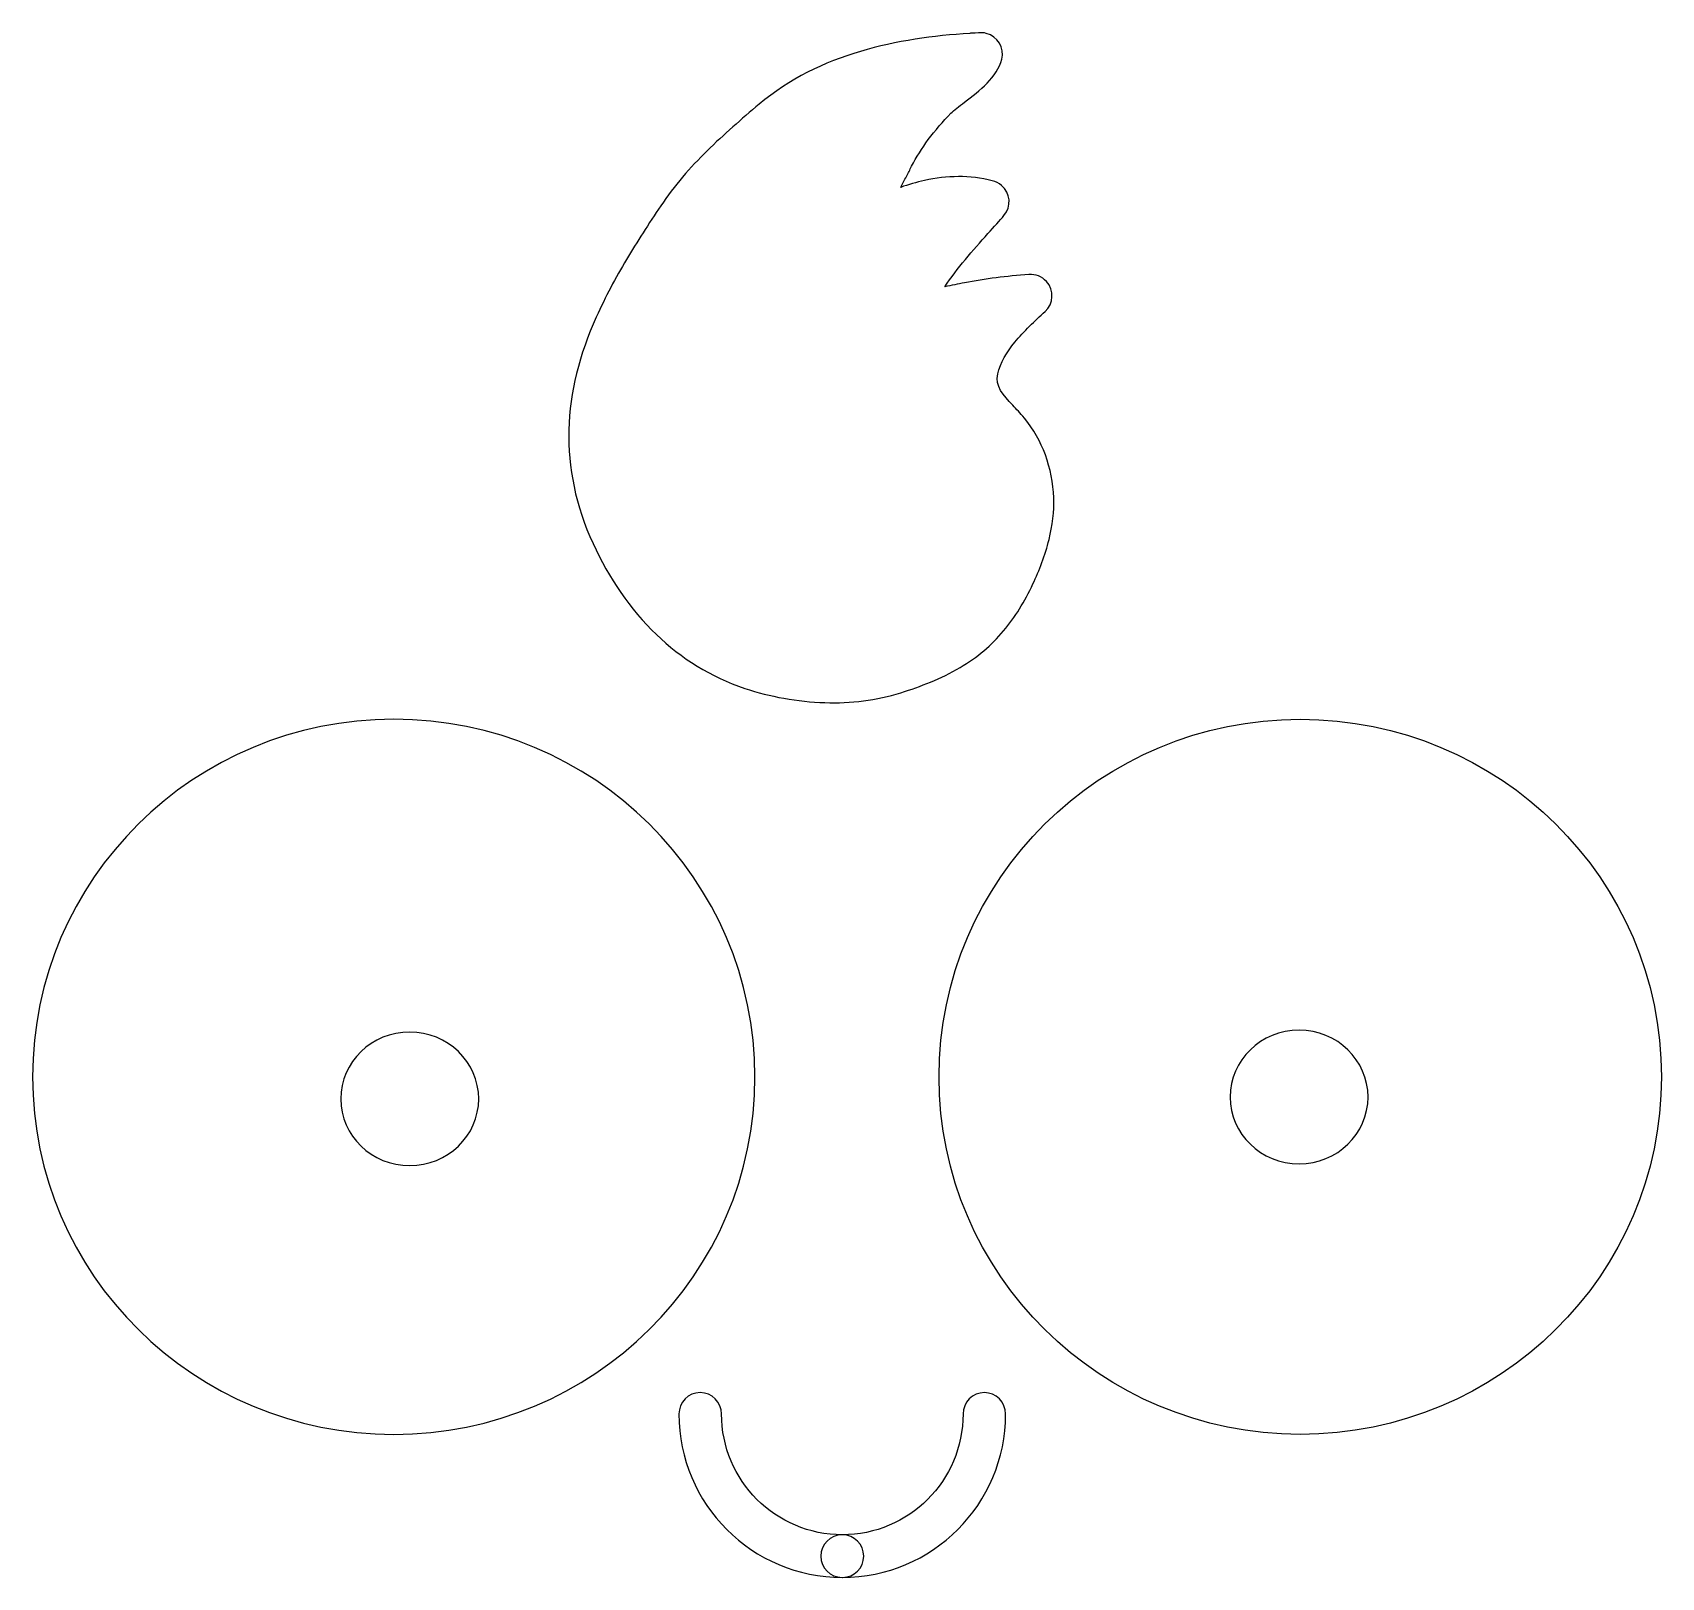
# Model space of a CAD drawing. Header units: centimetres. Extents: x -11.93 to -8.11, y -8.6 to -4.97.
import ezdxf

# ---------------------------------------------------------------- set-up
doc = ezdxf.new("R2010")
doc.units = ezdxf.units.CM
doc.header["$MEASUREMENT"] = 0
doc.layers.add('Layer 1', color=7, linetype='Continuous')

msp = doc.modelspace()

# ---------------------------------------------------------------- linework, layer by layer
at = {"layer": 'Layer 1', "color": 5}
for points, knots in [([(-9.72972, -4.9754), (-9.72972, -4.9754), (-9.72877, -4.97536), (-9.72877, -4.97536), (-9.72877, -4.97536), (-9.72877, -4.97536), (-9.71799, -4.97472), (-9.71799, -4.97472), (-9.71799, -4.97472), (-9.71799, -4.97472), (-9.71799, -4.97476), (-9.71799, -4.97476), (-9.71799, -4.97476), (-9.71799, -4.97476), (-9.7174, -4.97472), (-9.7174, -4.97472), (-9.7174, -4.97472), (-9.7174, -4.97472), (-9.70974, -4.97434), (-9.70974, -4.97434), (-9.70974, -4.97434), (-9.70376, -4.9736), (-9.69755, -4.97395), (-9.69136, -4.97552), (-9.69136, -4.97552), (-9.66461, -4.98231), (-9.64843, -5.00951), (-9.65522, -5.03626), (-9.65522, -5.03626), (-9.66608, -5.07871), (-9.70651, -5.10943), (-9.74268, -5.1369), (-9.74268, -5.1369), (-9.75529, -5.14648), (-9.76721, -5.15553), (-9.77441, -5.16286), (-9.77441, -5.16286), (-9.79313, -5.1819), (-9.81117, -5.20279), (-9.8274, -5.22478), (-9.8274, -5.22478), (-9.8274, -5.22478), (-9.8275, -5.22471), (-9.8275, -5.22471), (-9.8275, -5.22471), (-9.84221, -5.24466), (-9.85552, -5.26573), (-9.86655, -5.28732), (-9.86655, -5.28732), (-9.87057, -5.29519), (-9.87464, -5.30295), (-9.8788, -5.3109), (-9.8788, -5.3109), (-9.88319, -5.31928), (-9.8877, -5.32787), (-9.89214, -5.33658), (-9.89214, -5.33658), (-9.87384, -5.33014), (-9.8551, -5.32469), (-9.83612, -5.32053), (-9.83612, -5.32053), (-9.78404, -5.30911), (-9.72993, -5.30745), (-9.67747, -5.32134), (-9.67747, -5.32134), (-9.66958, -5.32301), (-9.66199, -5.32662), (-9.65544, -5.33223), (-9.65544, -5.33223), (-9.63452, -5.35013), (-9.63207, -5.38162), (-9.64997, -5.40254), (-9.64997, -5.40254), (-9.65961, -5.41377), (-9.67349, -5.42932), (-9.68757, -5.44509), (-9.68757, -5.44509), (-9.72283, -5.48459), (-9.75991, -5.52613), (-9.7884, -5.56987), (-9.7884, -5.56987), (-9.77305, -5.56656), (-9.7578, -5.56347), (-9.74255, -5.5606), (-9.74255, -5.5606), (-9.69371, -5.55143), (-9.64441, -5.54454), (-9.5914, -5.54132), (-9.5914, -5.54132), (-9.57648, -5.54008), (-9.56118, -5.54554), (-9.55033, -5.55746), (-9.55033, -5.55746), (-9.53178, -5.57784), (-9.53327, -5.60941), (-9.55365, -5.62796), (-9.55365, -5.62796), (-9.57747, -5.64967), (-9.60352, -5.67406), (-9.62439, -5.69982), (-9.62439, -5.69982), (-9.64331, -5.72315), (-9.6586, -5.74816), (-9.6646, -5.77403), (-9.6646, -5.77403), (-9.67135, -5.80314), (-9.65141, -5.82428), (-9.62927, -5.84771), (-9.62927, -5.84771), (-9.62073, -5.85676), (-9.61193, -5.86606), (-9.60214, -5.87794), (-9.60214, -5.87794), (-9.5806, -5.90404), (-9.56429, -5.93326), (-9.55299, -5.9641), (-9.55299, -5.9641), (-9.54131, -5.99597), (-9.53482, -6.02999), (-9.53328, -6.06443), (-9.53328, -6.06443), (-9.53187, -6.09666), (-9.53628, -6.13008), (-9.54425, -6.16247), (-9.54425, -6.16247), (-9.55337, -6.19952), (-9.56716, -6.23554), (-9.58201, -6.26681), (-9.58201, -6.26681), (-9.60156, -6.30795), (-9.62347, -6.34434), (-9.65091, -6.37695), (-9.65091, -6.37695), (-9.67892, -6.41022), (-9.71189, -6.43863), (-9.7529, -6.46291), (-9.7529, -6.46291), (-9.77521, -6.4761), (-9.7983, -6.4872), (-9.82213, -6.49703), (-9.82213, -6.49703), (-9.84459, -6.50629), (-9.86794, -6.51436), (-9.89203, -6.52201), (-9.89203, -6.52201), (-9.94859, -6.53999), (-10.00936, -6.54701), (-10.06971, -6.54519), (-10.06971, -6.54519), (-10.13429, -6.54325), (-10.19881, -6.5312), (-10.25742, -6.5117), (-10.25742, -6.5117), (-10.33781, -6.48499), (-10.40688, -6.44116), (-10.46483, -6.38557), (-10.46483, -6.38557), (-10.52709, -6.32586), (-10.57653, -6.25246), (-10.61341, -6.17217), (-10.61341, -6.17217), (-10.65445, -6.0828), (-10.67248, -5.99415), (-10.67019, -5.90523), (-10.67019, -5.90523), (-10.6679, -5.81684), (-10.6456, -5.72905), (-10.60591, -5.64072), (-10.60591, -5.64072), (-10.58447, -5.59299), (-10.56062, -5.54861), (-10.53516, -5.50579), (-10.53516, -5.50579), (-10.51032, -5.46401), (-10.48301, -5.42227), (-10.45465, -5.37985), (-10.45465, -5.37985), (-10.42322, -5.33284), (-10.38587, -5.29033), (-10.34585, -5.25073), (-10.34585, -5.25073), (-10.30727, -5.21256), (-10.26532, -5.17641), (-10.22373, -5.14137), (-10.22373, -5.14137), (-10.15322, -5.08208), (-10.07186, -5.04312), (-9.98623, -5.01769), (-9.98623, -5.01769), (-9.9026, -4.99286), (-9.81501, -4.98092), (-9.72972, -4.9754)], [0, 0, 0, 0, 0.0204082, 0.0204082, 0.0204082, 0.0204082, 0.0408163, 0.0408163, 0.0408163, 0.0408163, 0.0612245, 0.0612245, 0.0612245, 0.0612245, 0.0816327, 0.0816327, 0.0816327, 0.0816327, 0.1020408, 0.1020408, 0.1020408, 0.1020408, 0.122449, 0.122449, 0.122449, 0.122449, 0.1428571, 0.1428571, 0.1428571, 0.1428571, 0.1632653, 0.1632653, 0.1632653, 0.1632653, 0.1836735, 0.1836735, 0.1836735, 0.1836735, 0.2040816, 0.2040816, 0.2040816, 0.2040816, 0.2244898, 0.2244898, 0.2244898, 0.2244898, 0.244898, 0.244898, 0.244898, 0.244898, 0.2653061, 0.2653061, 0.2653061, 0.2653061, 0.2857143, 0.2857143, 0.2857143, 0.2857143, 0.3061224, 0.3061224, 0.3061224, 0.3061224, 0.3265306, 0.3265306, 0.3265306, 0.3265306, 0.3469388, 0.3469388, 0.3469388, 0.3469388, 0.3673469, 0.3673469, 0.3673469, 0.3673469, 0.3877551, 0.3877551, 0.3877551, 0.3877551, 0.4081633, 0.4081633, 0.4081633, 0.4081633, 0.4285714, 0.4285714, 0.4285714, 0.4285714, 0.4489796, 0.4489796, 0.4489796, 0.4489796, 0.4693878, 0.4693878, 0.4693878, 0.4693878, 0.4897959, 0.4897959, 0.4897959, 0.4897959, 0.5102041, 0.5102041, 0.5102041, 0.5102041, 0.5306122, 0.5306122, 0.5306122, 0.5306122, 0.5510204, 0.5510204, 0.5510204, 0.5510204, 0.5714286, 0.5714286, 0.5714286, 0.5714286, 0.5918367, 0.5918367, 0.5918367, 0.5918367, 0.6122449, 0.6122449, 0.6122449, 0.6122449, 0.6326531, 0.6326531, 0.6326531, 0.6326531, 0.6530612, 0.6530612, 0.6530612, 0.6530612, 0.6734694, 0.6734694, 0.6734694, 0.6734694, 0.6938776, 0.6938776, 0.6938776, 0.6938776, 0.7142857, 0.7142857, 0.7142857, 0.7142857, 0.7346939, 0.7346939, 0.7346939, 0.7346939, 0.755102, 0.755102, 0.755102, 0.755102, 0.7755102, 0.7755102, 0.7755102, 0.7755102, 0.7959184, 0.7959184, 0.7959184, 0.7959184, 0.8163265, 0.8163265, 0.8163265, 0.8163265, 0.8367347, 0.8367347, 0.8367347, 0.8367347, 0.8571429, 0.8571429, 0.8571429, 0.8571429, 0.877551, 0.877551, 0.877551, 0.877551, 0.8979592, 0.8979592, 0.8979592, 0.8979592, 0.9183673, 0.9183673, 0.9183673, 0.9183673, 0.9387755, 0.9387755, 0.9387755, 0.9387755, 0.9591837, 0.9591837, 0.9591837, 0.9591837, 1, 1, 1, 1]), ([(-11.0808, -6.5841), (-10.61307, -6.5841), (-10.23389, -6.95954), (-10.23389, -7.42267), (-10.23389, -7.42267), (-10.23389, -7.8858), (-10.61307, -8.26124), (-11.0808, -8.26124), (-11.0808, -8.26124), (-11.54853, -8.26124), (-11.92771, -7.8858), (-11.92771, -7.42267), (-11.92771, -7.42267), (-11.92771, -6.95954), (-11.54853, -6.5841), (-11.0808, -6.5841)], [0, 0, 0, 0, 0.2, 0.2, 0.2, 0.2, 0.4, 0.4, 0.4, 0.4, 0.6, 0.6, 0.6, 0.6, 1, 1, 1, 1]), ([(-8.95531, -6.5841), (-9.42304, -6.5841), (-9.80222, -6.95954), (-9.80222, -7.42267), (-9.80222, -7.42267), (-9.80222, -7.8858), (-9.42304, -8.26124), (-8.95531, -8.26124), (-8.95531, -8.26124), (-8.48758, -8.26124), (-8.1084, -7.8858), (-8.1084, -7.42267), (-8.1084, -7.42267), (-8.1084, -6.95954), (-8.48758, -6.5841), (-8.95531, -6.5841)], [0, 0, 0, 0, 0.2, 0.2, 0.2, 0.2, 0.4, 0.4, 0.4, 0.4, 0.6, 0.6, 0.6, 0.6, 1, 1, 1, 1]), ([(-11.04328, -7.31776), (-10.95399, -7.31776), (-10.88161, -7.38788), (-10.88161, -7.47437), (-10.88161, -7.47437), (-10.88161, -7.56086), (-10.95399, -7.63098), (-11.04328, -7.63098), (-11.04328, -7.63098), (-11.13257, -7.63098), (-11.20495, -7.56086), (-11.20495, -7.47437), (-11.20495, -7.47437), (-11.20495, -7.38788), (-11.13257, -7.31776), (-11.04328, -7.31776)], [0, 0, 0, 0, 0.2, 0.2, 0.2, 0.2, 0.4, 0.4, 0.4, 0.4, 0.6, 0.6, 0.6, 0.6, 1, 1, 1, 1]), ([(-8.95793, -7.31348), (-8.86864, -7.31348), (-8.79626, -7.3836), (-8.79626, -7.47009), (-8.79626, -7.47009), (-8.79626, -7.55658), (-8.86864, -7.6267), (-8.95793, -7.6267), (-8.95793, -7.6267), (-9.04722, -7.6267), (-9.1196, -7.55658), (-9.1196, -7.47009), (-9.1196, -7.47009), (-9.1196, -7.3836), (-9.04722, -7.31348), (-8.95793, -7.31348)], [0, 0, 0, 0, 0.2, 0.2, 0.2, 0.2, 0.4, 0.4, 0.4, 0.4, 0.6, 0.6, 0.6, 0.6, 1, 1, 1, 1]), ([(-10.02884, -8.49683), (-10.00123, -8.49683), (-9.97884, -8.51922), (-9.97884, -8.54683), (-9.97884, -8.54683), (-9.97884, -8.57444), (-10.00123, -8.59683), (-10.02884, -8.59683), (-10.02884, -8.59683), (-10.1347, -8.59683), (-10.23054, -8.55392), (-10.29992, -8.48454), (-10.29992, -8.48454), (-10.3693, -8.41516), (-10.41221, -8.31932), (-10.41221, -8.21346), (-10.41221, -8.21346), (-10.41221, -8.18585), (-10.38982, -8.16346), (-10.36221, -8.16346), (-10.36221, -8.16346), (-10.3346, -8.16346), (-10.31221, -8.18585), (-10.31221, -8.21346), (-10.31221, -8.21346), (-10.31221, -8.29171), (-10.28049, -8.36257), (-10.22922, -8.41384), (-10.22922, -8.41384), (-10.17795, -8.46511), (-10.10709, -8.49683), (-10.02884, -8.49683)], [0, 0, 0, 0, 0.1111111, 0.1111111, 0.1111111, 0.1111111, 0.2222222, 0.2222222, 0.2222222, 0.2222222, 0.3333333, 0.3333333, 0.3333333, 0.3333333, 0.4444444, 0.4444444, 0.4444444, 0.4444444, 0.5555556, 0.5555556, 0.5555556, 0.5555556, 0.6666667, 0.6666667, 0.6666667, 0.6666667, 0.7777778, 0.7777778, 0.7777778, 0.7777778, 1, 1, 1, 1]), ([(-9.74603, -8.21346), (-9.74603, -8.18585), (-9.72364, -8.16346), (-9.69603, -8.16346), (-9.69603, -8.16346), (-9.66842, -8.16346), (-9.64603, -8.18585), (-9.64603, -8.21346), (-9.64603, -8.21346), (-9.64603, -8.31932), (-9.68895, -8.41517), (-9.75833, -8.48454), (-9.75833, -8.48454), (-9.82771, -8.55392), (-9.92355, -8.59683), (-10.02942, -8.59683), (-10.02942, -8.59683), (-10.05703, -8.59683), (-10.07942, -8.57444), (-10.07942, -8.54683), (-10.07942, -8.54683), (-10.07942, -8.51922), (-10.05703, -8.49683), (-10.02942, -8.49683), (-10.02942, -8.49683), (-9.95116, -8.49683), (-9.8803, -8.46511), (-9.82903, -8.41384), (-9.82903, -8.41384), (-9.77775, -8.36257), (-9.74603, -8.29171), (-9.74603, -8.21346)], [0, 0, 0, 0, 0.1111111, 0.1111111, 0.1111111, 0.1111111, 0.2222222, 0.2222222, 0.2222222, 0.2222222, 0.3333333, 0.3333333, 0.3333333, 0.3333333, 0.4444444, 0.4444444, 0.4444444, 0.4444444, 0.5555556, 0.5555556, 0.5555556, 0.5555556, 0.6666667, 0.6666667, 0.6666667, 0.6666667, 0.7777778, 0.7777778, 0.7777778, 0.7777778, 1, 1, 1, 1])]:
    msp.add_open_spline(points, degree=3, knots=knots, dxfattribs=at)

doc.saveas('drawing.dxf')
